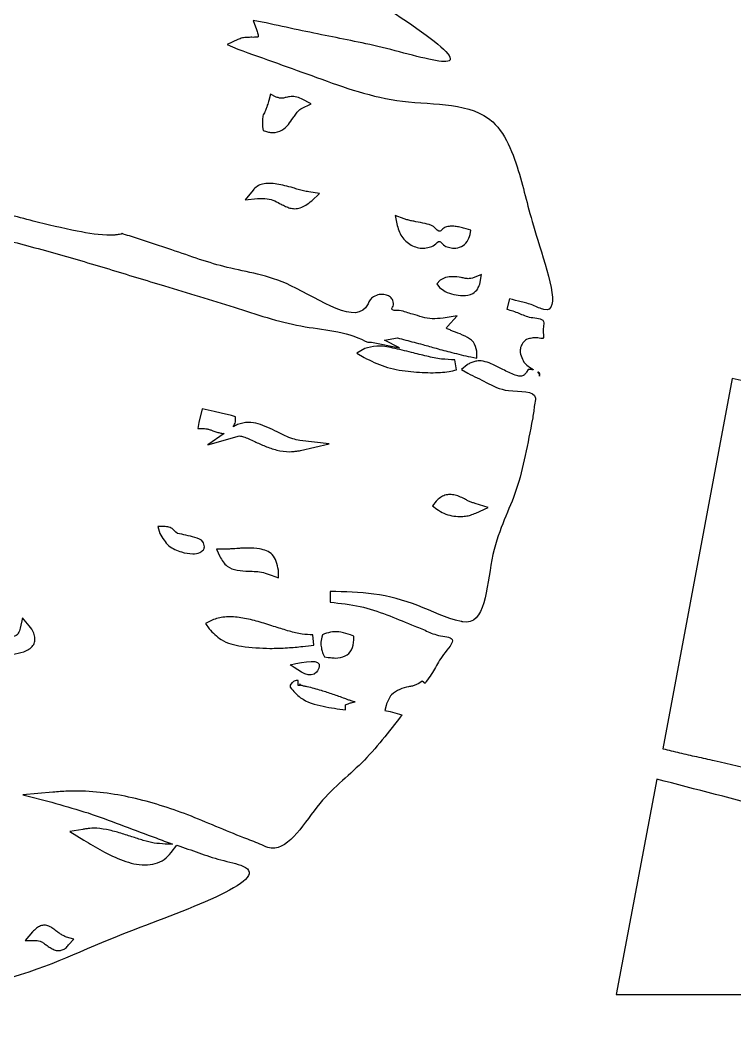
# Model space of a CAD drawing. Header units: inches. Extents: x 0.01 to 3.99, y 0.01 to 4.99.
# Drawn here: x 1.5963 to 1.8025, y 1.1398 to 1.4304 of the extents above; entities that cross this region are included whole.
import ezdxf

# ---------------------------------------------------------------- set-up
doc = ezdxf.new("R2010")
doc.units = ezdxf.units.IN
doc.layers.add('Logo', color=7, linetype='CONTINUOUS')

msp = doc.modelspace()

# ---------------------------------------------------------------- linework, layer by layer
at = {"layer": 'Logo', "color": 7}
for points in [[(1.66606, 1.429823), (1.663456, 1.430311), (1.664433, 1.427708)], [(1.659063, 1.424779), (1.655971, 1.423314), (1.659063, 1.422013)], [(1.670128, 1.408182), (1.6685, 1.408995), (1.668012, 1.407205)], [(1.67745, 1.404927), (1.680216, 1.406229), (1.67745, 1.407694)], [(1.666222, 1.399558), (1.666385, 1.398581), (1.667361, 1.398256)], [(1.663456, 1.381334), (1.661178, 1.378567)], [(1.680379, 1.378242), (1.682657, 1.380357), (1.679565, 1.380845)], [(1.661178, 1.378567), (1.664758, 1.378893)], [(1.704461, 1.374011), (1.704949, 1.371571)], [(1.707064, 1.373035), (1.704461, 1.374011)], [(1.626032, 1.368642), (1.625706, 1.368805), (1.625381, 1.368642)], [(1.726102, 1.368479), (1.726265, 1.369781), (1.724963, 1.370106)], [(1.717478, 1.355299), (1.716502, 1.354323), (1.717315, 1.353184)], [(1.729356, 1.356926), (1.726753, 1.35595)], [(1.728868, 1.35416), (1.729356, 1.356926)], [(1.700393, 1.351231), (1.699905, 1.351231)], [(1.737492, 1.349929), (1.736678, 1.347001)], [(1.719593, 1.341956), (1.722359, 1.345048), (1.718291, 1.344397)], [(1.697464, 1.3374), (1.697627, 1.3374), (1.705762, 1.335773), (1.701369, 1.338051), (1.705111, 1.338702)], [(1.742862, 1.338377), (1.742373, 1.338214)], [(1.695674, 1.335611), (1.693396, 1.334309), (1.695511, 1.333007)], [(1.728054, 1.332844), (1.728054, 1.334797)], [(1.722197, 1.329427), (1.721708, 1.332356)], [(1.725288, 1.330892), (1.723661, 1.32959), (1.725451, 1.328451)], [(1.726265, 1.33317), (1.728054, 1.332844)], [(1.743675, 1.32959), (1.742862, 1.32959), (1.742373, 1.328776)], [(1.801765, 1.326987), (1.781751, 1.220082)], [(1.652229, 1.317386), (1.648812, 1.3182), (1.647836, 1.314295), (1.64751, 1.312505), (1.649463, 1.312505)], [(1.658412, 1.314783), (1.658412, 1.315922), (1.657273, 1.316247)], [(1.744163, 1.315597), (1.743838, 1.313969)], [(1.655158, 1.31104), (1.650439, 1.307786), (1.659551, 1.31039)], [(1.677124, 1.306159), (1.685423, 1.308112), (1.676962, 1.309088)], [(1.716339, 1.291515), (1.7152, 1.290213), (1.716502, 1.289237)], [(1.727729, 1.288098), (1.731309, 1.289725), (1.727566, 1.290864)], [(1.638073, 1.284192), (1.635957, 1.284192), (1.636608, 1.28224)], [(1.641652, 1.28224), (1.641164, 1.282565)], [(1.655809, 1.277684), (1.65288, 1.277684), (1.653856, 1.275568)], [(1.668663, 1.270199), (1.670778, 1.269385), (1.670778, 1.271663)], [(1.685748, 1.26548), (1.685748, 1.262388)], [(1.598858, 1.255554), (1.596906, 1.257832), (1.596255, 1.254904)], [(1.651253, 1.257019), (1.649788, 1.256205), (1.650764, 1.254741)], [(1.68103, 1.250022), (1.680704, 1.252951)], [(1.684121, 1.253276), (1.68347, 1.252951), (1.683308, 1.2523)], [(1.692582, 1.251487), (1.692582, 1.252626), (1.691606, 1.252951)], [(1.683633, 1.247581), (1.684121, 1.246605), (1.685097, 1.246442)], [(1.674684, 1.23912), (1.674196, 1.238469), (1.674196, 1.237818)], [(1.677124, 1.238307), (1.676474, 1.238307), (1.676474, 1.239771)], [(1.713085, 1.238957), (1.712271, 1.239608), (1.711295, 1.238957)], [(1.690142, 1.23131), (1.690142, 1.232774)], [(1.701857, 1.232612), (1.701532, 1.231147), (1.702996, 1.230822), (1.706413, 1.229845)], [(1.779961, 1.211296), (1.768245, 1.149138), (1.831867, 1.149138), (1.832518, 1.151742), (1.834145, 1.151091)], [(1.605692, 1.207553), (1.597068, 1.20674), (1.605367, 1.204624)], [(1.614316, 1.196814), (1.610574, 1.196163), (1.614642, 1.193722)], [(1.640188, 1.192583), (1.638073, 1.192583)], [(1.639863, 1.190143), (1.64149, 1.192258)], [(1.599834, 1.1672), (1.597719, 1.164759)], [(1.610248, 1.163457), (1.611713, 1.165085), (1.609597, 1.165735)], [(1.597719, 1.164759), (1.601136, 1.164759)]]:
    msp.add_lwpolyline(points, dxfattribs=at)
for points in [[(1.666222, 1.399558)], [(1.737492, 1.349929)], [(1.714712, 1.328614)], [(1.746116, 1.328614), (1.746116, 1.328614)], [(1.657761, 1.312993)], [(1.720244, 1.293467)], [(1.649463, 1.278335)], [(1.662155, 1.278009)], [(1.598858, 1.255554)], [(1.684121, 1.253276)], [(1.668338, 1.249046)], [(1.674196, 1.244327)], [(1.689979, 1.234564), (1.689979, 1.234564)], [(1.692908, 1.233588)]]:
    msp.add_lwpolyline(points, close=True, dxfattribs=at)
for points, knots in [([(1.386514, 1.530544), (1.386463, 1.530638), (1.386369, 1.53081), (1.386201, 1.531021), (1.384754, 1.532422), (1.392302, 1.529904), (1.395461, 1.52908), (1.399418, 1.527447), (1.40216, 1.526303), (1.404224, 1.525473), (1.41172, 1.522688), (1.42549, 1.518991), (1.445567, 1.514572), (1.465411, 1.510871), (1.484082, 1.507426), (1.500776, 1.503869), (1.51669, 1.499821), (1.532744, 1.492734), (1.552984, 1.487261), (1.587397, 1.47896), (1.636255, 1.465623), (1.67241, 1.45349), (1.736041, 1.41252), (1.700422, 1.4229), (1.684468, 1.425839), (1.67226, 1.428481), (1.66606, 1.429823)], [0, 0, 0, 0, 0.000321, 0.000583, 0.000818, 0.006044, 0.010877, 0.015603, 0.01773, 0.019923, 0.022252, 0.041737, 0.062576, 0.083949, 0.102283, 0.119526, 0.135178, 0.151411, 0.172055, 0.197747, 0.25909, 0.311328, 0.355727, 0.373283, 0.391342, 0.409982, 0.409982, 0.409982, 0.409982]), ([(1.664433, 1.427708), (1.664593, 1.427283), (1.664834, 1.426647), (1.664934, 1.42596), (1.664951, 1.425488), (1.664385, 1.42548), (1.663854, 1.425422), (1.662912, 1.425434), (1.661777, 1.425422), (1.66038, 1.425301), (1.659505, 1.424954), (1.659063, 1.424779)], [0, 0, 0, 0, 0.001338, 0.002001, 0.002189, 0.002597, 0.003279, 0.003996, 0.00534, 0.006731, 0.008151, 0.008151, 0.008151, 0.008151]), ([(1.659063, 1.422013), (1.666689, 1.419293), (1.682427, 1.413681), (1.705782, 1.405096), (1.733492, 1.407252), (1.74135, 1.383358), (1.744148, 1.370112), (1.753426, 1.343464), (1.744122, 1.348274), (1.740875, 1.34909), (1.738623, 1.349649), (1.737492, 1.349929)], [0, 0, 0, 0, 0.024173, 0.049884, 0.076574, 0.094591, 0.113261, 0.133393, 0.136892, 0.140332, 0.143803, 0.143803, 0.143803, 0.143803]), ([(1.668012, 1.407205), (1.667873, 1.406746), (1.667637, 1.405968), (1.667282, 1.405003), (1.666987, 1.40404), (1.66631, 1.403077), (1.666122, 1.401418), (1.666185, 1.400252), (1.666222, 1.399558)], [0, 0, 0, 0, 0.001441, 0.002436, 0.003088, 0.004454, 0.00588, 0.007971, 0.007971, 0.007971, 0.007971]), ([(1.67745, 1.407694), (1.676847, 1.407936), (1.67575, 1.408378), (1.674102, 1.408358), (1.673009, 1.408107), (1.672322, 1.407896), (1.671936, 1.407859), (1.671551, 1.40785), (1.671132, 1.40789), (1.670652, 1.408039), (1.670315, 1.408131), (1.670128, 1.408182)], [0, 0, 0, 0, 0.001931, 0.003516, 0.004841, 0.005295, 0.005665, 0.005997, 0.006451, 0.006919, 0.007501, 0.007501, 0.007501, 0.007501]), ([(1.667361, 1.398256), (1.667564, 1.398203), (1.667955, 1.3981), (1.668549, 1.397962), (1.669857, 1.397865), (1.67184, 1.398409), (1.673719, 1.400163), (1.674818, 1.401907), (1.675763, 1.403241), (1.676485, 1.404268), (1.67714, 1.404716), (1.67745, 1.404927)], [0, 0, 0, 0, 0.000629, 0.001214, 0.001824, 0.004555, 0.007049, 0.009367, 0.010726, 0.011969, 0.013087, 0.013087, 0.013087, 0.013087]), ([(1.625381, 1.368642), (1.625092, 1.368587), (1.624481, 1.36847), (1.623504, 1.368346), (1.619549, 1.368206), (1.611615, 1.369589), (1.599367, 1.37249), (1.58478, 1.376514), (1.568908, 1.380741), (1.55293, 1.384741), (1.542326, 1.386077), (1.537352, 1.386703)], [0, 0, 0, 0, 0.000882, 0.001866, 0.002951, 0.012741, 0.025798, 0.0408, 0.058096, 0.075104, 0.090133, 0.090133, 0.090133, 0.090133]), ([(1.679565, 1.380845), (1.679061, 1.380923), (1.678031, 1.38108), (1.676515, 1.381491), (1.674734, 1.382097), (1.672669, 1.382606), (1.670404, 1.383131), (1.668248, 1.383355), (1.666299, 1.383167), (1.664597, 1.382543), (1.663828, 1.381728), (1.663456, 1.381334)], [0, 0, 0, 0, 0.001529, 0.003123, 0.004704, 0.007171, 0.009499, 0.011678, 0.013636, 0.01535, 0.016958, 0.016958, 0.016958, 0.016958]), ([(1.664758, 1.378893), (1.665704, 1.378933), (1.667409, 1.379004), (1.669722, 1.378286), (1.671395, 1.377357), (1.672832, 1.376632), (1.674117, 1.376101), (1.675573, 1.375882), (1.677167, 1.376166), (1.67881, 1.37701), (1.679826, 1.377808), (1.680379, 1.378242)], [0, 0, 0, 0, 0.002821, 0.005083, 0.007147, 0.008559, 0.009914, 0.011301, 0.012914, 0.014682, 0.016787, 0.016787, 0.016787, 0.016787]), ([(1.53247, 1.372384), (1.533921, 1.372879), (1.536974, 1.373921), (1.542027, 1.37466), (1.550134, 1.375024), (1.561381, 1.373912), (1.575286, 1.371162), (1.590083, 1.367499), (1.605603, 1.363381), (1.621795, 1.358615), (1.639229, 1.353223), (1.657744, 1.347813), (1.676648, 1.341215), (1.690373, 1.340739), (1.696317, 1.337464), (1.696884, 1.3374), (1.697263, 1.3374), (1.697464, 1.3374)], [0, 0, 0, 0, 0.004592, 0.00966, 0.015247, 0.028917, 0.043409, 0.057763, 0.074635, 0.09158, 0.108392, 0.129385, 0.149422, 0.168495, 0.169039, 0.169576, 0.170179, 0.170179, 0.170179, 0.170179]), ([(1.704949, 1.371571), (1.705317, 1.3703), (1.706032, 1.367837), (1.708948, 1.365245), (1.711958, 1.364373), (1.714312, 1.364794), (1.715886, 1.365296), (1.717291, 1.367157), (1.718386, 1.365298), (1.719816, 1.364789), (1.721604, 1.364436), (1.723617, 1.364902), (1.725397, 1.366372), (1.725864, 1.367767), (1.726102, 1.368479)], [0, 0, 0, 0, 0.003898, 0.007558, 0.011176, 0.012888, 0.014582, 0.016373, 0.017888, 0.019429, 0.02101, 0.023268, 0.025393, 0.027608, 0.027608, 0.027608, 0.027608]), ([(1.724963, 1.370106), (1.724479, 1.370258), (1.723534, 1.370554), (1.722118, 1.370835), (1.720706, 1.370975), (1.719376, 1.370789), (1.718227, 1.370353), (1.717216, 1.368745), (1.715497, 1.371326), (1.713069, 1.371576), (1.710948, 1.372181), (1.709259, 1.372402), (1.708122, 1.372697), (1.707407, 1.372926), (1.707064, 1.373035)], [0, 0, 0, 0, 0.00152, 0.00297, 0.004324, 0.00576, 0.006943, 0.008013, 0.010382, 0.012959, 0.01563, 0.016895, 0.018069, 0.019148, 0.019148, 0.019148, 0.019148]), ([(1.699905, 1.351231), (1.699327, 1.351032), (1.698327, 1.350687), (1.697157, 1.349695), (1.694018, 1.341401), (1.673902, 1.356453), (1.6571, 1.358022), (1.643717, 1.362845), (1.635375, 1.365667), (1.630702, 1.367183), (1.627591, 1.368155), (1.626032, 1.368642)], [0, 0, 0, 0, 0.001822, 0.003158, 0.004451, 0.027307, 0.046489, 0.06322, 0.068156, 0.073034, 0.077937, 0.077937, 0.077937, 0.077937]), ([(1.717315, 1.353184), (1.717826, 1.352786), (1.719044, 1.35184), (1.721401, 1.351205), (1.724075, 1.350754), (1.726666, 1.351163), (1.728304, 1.352656), (1.728703, 1.353719), (1.728868, 1.35416)], [0, 0, 0, 0, 0.001927, 0.00459, 0.007173, 0.010098, 0.012076, 0.013479, 0.013479, 0.013479, 0.013479]), ([(1.726753, 1.35595), (1.726461, 1.355876), (1.725788, 1.355707), (1.724674, 1.355827), (1.723116, 1.356248), (1.721213, 1.356321), (1.71908, 1.356277), (1.717984, 1.355608), (1.717478, 1.355299)], [0, 0, 0, 0, 0.000897, 0.002069, 0.003302, 0.005738, 0.007779, 0.009529, 0.009529, 0.009529, 0.009529]), ([(1.718291, 1.344397), (1.717243, 1.344269), (1.715243, 1.344026), (1.71226, 1.344597), (1.709875, 1.345481), (1.70753, 1.34603), (1.70595, 1.346795), (1.702921, 1.346436), (1.703949, 1.3478), (1.704015, 1.348625), (1.703837, 1.349586), (1.703141, 1.350507), (1.701892, 1.351147), (1.700926, 1.351201), (1.700393, 1.351231)], [0, 0, 0, 0, 0.003153, 0.006013, 0.008966, 0.010889, 0.012951, 0.015166, 0.016062, 0.016884, 0.017715, 0.018914, 0.020206, 0.021793, 0.021793, 0.021793, 0.021793]), ([(1.736678, 1.347001), (1.737864, 1.346632), (1.740262, 1.345886), (1.743309, 1.344301), (1.747653, 1.344463), (1.747213, 1.341703), (1.747122, 1.340325), (1.747525, 1.338067), (1.745559, 1.33881), (1.744238, 1.338715), (1.743316, 1.338488), (1.742862, 1.338377)], [0, 0, 0, 0, 0.003661, 0.007402, 0.011166, 0.012793, 0.014421, 0.016052, 0.017517, 0.018939, 0.020321, 0.020321, 0.020321, 0.020321]), ([(1.728054, 1.334797), (1.727821, 1.33576), (1.727345, 1.337721), (1.724597, 1.339268), (1.722496, 1.340139), (1.720756, 1.340693), (1.720101, 1.34116), (1.71922, 1.341281), (1.719289, 1.341566), (1.71939, 1.341737), (1.719512, 1.341869), (1.719593, 1.341956)], [0, 0, 0, 0, 0.002854, 0.005808, 0.008796, 0.009942, 0.011035, 0.011642, 0.011697, 0.011881, 0.012236, 0.012236, 0.012236, 0.012236]), ([(1.705111, 1.338702), (1.705913, 1.338486), (1.707517, 1.338054), (1.709952, 1.337381), (1.712887, 1.33665), (1.716494, 1.335602), (1.72109, 1.334349), (1.724439, 1.333586), (1.726265, 1.33317)], [0, 0, 0, 0, 0.002491, 0.004982, 0.007578, 0.011564, 0.016251, 0.021867, 0.021867, 0.021867, 0.021867]), ([(1.742373, 1.338214), (1.741983, 1.337905), (1.741212, 1.337296), (1.740605, 1.335922), (1.740466, 1.334281), (1.741253, 1.332387), (1.741847, 1.330973), (1.744902, 1.329266), (1.743989, 1.329462), (1.743846, 1.329557), (1.743731, 1.329579), (1.743675, 1.32959)], [0, 0, 0, 0, 0.001475, 0.002907, 0.004351, 0.006366, 0.008533, 0.010713, 0.010881, 0.011061, 0.011229, 0.011229, 0.011229, 0.011229]), ([(1.721708, 1.332356), (1.720417, 1.332394), (1.717677, 1.332474), (1.71351, 1.333367), (1.708846, 1.334571), (1.704093, 1.335704), (1.699492, 1.336622), (1.696825, 1.335915), (1.695674, 1.335611)], [0, 0, 0, 0, 0.003869, 0.008205, 0.012743, 0.018308, 0.022963, 0.026495, 0.026495, 0.026495, 0.026495]), ([(1.695511, 1.333007), (1.697464, 1.332055), (1.701489, 1.330092), (1.708084, 1.328887), (1.712545, 1.328703), (1.714712, 1.328614)], [0, 0, 0, 0, 0.006491, 0.013383, 0.019893, 0.019893, 0.019893, 0.019893]), ([(1.742373, 1.328776), (1.742189, 1.328516), (1.741877, 1.328074), (1.741221, 1.327673), (1.740276, 1.327592), (1.738959, 1.327923), (1.737294, 1.328647), (1.735396, 1.329679), (1.733298, 1.330737), (1.731063, 1.331716), (1.729057, 1.332121), (1.727463, 1.331929), (1.726307, 1.331517), (1.725625, 1.331099), (1.725288, 1.330892)], [0, 0, 0, 0, 0.00095, 0.001611, 0.002225, 0.003741, 0.005627, 0.00767, 0.010217, 0.012675, 0.014984, 0.016241, 0.017449, 0.018634, 0.018634, 0.018634, 0.018634]), ([(1.714712, 1.328614), (1.715648, 1.328634), (1.71743, 1.328672), (1.719936, 1.32894), (1.72148, 1.329273), (1.722197, 1.329427)], [0, 0, 0, 0, 0.00281, 0.005345, 0.007545, 0.007545, 0.007545, 0.007545]), ([(1.725451, 1.328451), (1.727251, 1.327577), (1.731156, 1.32568), (1.736603, 1.322642), (1.745858, 1.323688), (1.744622, 1.319355), (1.744471, 1.317503), (1.744266, 1.316236), (1.744163, 1.315597)], [0, 0, 0, 0, 0.005892, 0.012782, 0.020856, 0.022787, 0.024678, 0.026609, 0.026609, 0.026609, 0.026609]), ([(1.746116, 1.328614), (1.74615, 1.328502), (1.746217, 1.32828), (1.746144, 1.32801), (1.74612, 1.327436), (1.746057, 1.328112), (1.745995, 1.328358), (1.745459, 1.32884), (1.745811, 1.328736), (1.745942, 1.328649), (1.746059, 1.328625), (1.746116, 1.328614)], [0, 0, 0, 0, 0.000333, 0.000661, 0.000988, 0.00136, 0.001795, 0.002252, 0.00242, 0.002601, 0.002769, 0.002769, 0.002769, 0.002769]), ([(1.833169, 1.313644), (1.833335, 1.313766), (1.833688, 1.314025), (1.834208, 1.314487), (1.83519, 1.315242), (1.836491, 1.31642), (1.838182, 1.317681), (1.84506, 1.318673), (1.823872, 1.32064), (1.815376, 1.323623), (1.806298, 1.325866), (1.801765, 1.326987)], [0, 0, 0, 0, 0.00062, 0.001312, 0.002084, 0.004338, 0.006539, 0.008537, 0.021767, 0.034969, 0.048134, 0.048134, 0.048134, 0.048134]), ([(1.657273, 1.316247), (1.656691, 1.316365), (1.655548, 1.316595), (1.653879, 1.317026), (1.652774, 1.317267), (1.652229, 1.317386)], [0, 0, 0, 0, 0.00178, 0.003498, 0.005172, 0.005172, 0.005172, 0.005172]), ([(1.657761, 1.312993), (1.657839, 1.313161), (1.658005, 1.31352), (1.658336, 1.31408), (1.658386, 1.314538), (1.658412, 1.314783)], [0, 0, 0, 0, 0.000555, 0.001191, 0.001921, 0.001921, 0.001921, 0.001921]), ([(1.676962, 1.309088), (1.676271, 1.309213), (1.674802, 1.30948), (1.672662, 1.310433), (1.670298, 1.311614), (1.667728, 1.312841), (1.665008, 1.313932), (1.662516, 1.314438), (1.660529, 1.314093), (1.659013, 1.313739), (1.658168, 1.313236), (1.657761, 1.312993)], [0, 0, 0, 0, 0.002098, 0.004464, 0.006984, 0.010039, 0.012995, 0.015794, 0.017491, 0.019012, 0.020424, 0.020424, 0.020424, 0.020424]), ([(1.743838, 1.313969), (1.742514, 1.306895), (1.739906, 1.292952), (1.731133, 1.277951), (1.730495, 1.255395), (1.723816, 1.256727), (1.723669, 1.256823), (1.719162, 1.257689), (1.711251, 1.261837), (1.698558, 1.26522), (1.689969, 1.265394), (1.685748, 1.26548)], [0, 0, 0, 0, 0.020803, 0.041002, 0.060829, 0.060997, 0.061178, 0.061346, 0.074647, 0.087719, 0.100349, 0.100349, 0.100349, 0.100349]), ([(1.649463, 1.312505), (1.649711, 1.31248), (1.650253, 1.312426), (1.651066, 1.312177), (1.651986, 1.311805), (1.653025, 1.311515), (1.654089, 1.311144), (1.654814, 1.311074), (1.655158, 1.31104)], [0, 0, 0, 0, 0.000748, 0.001631, 0.002536, 0.003724, 0.004866, 0.0059, 0.0059, 0.0059, 0.0059]), ([(1.659551, 1.31039), (1.659947, 1.310324), (1.660877, 1.31017), (1.66231, 1.309504), (1.664363, 1.30858), (1.666987, 1.307328), (1.670331, 1.306176), (1.673118, 1.305774), (1.675066, 1.305871), (1.676097, 1.305994), (1.676785, 1.306104), (1.677124, 1.306159)], [0, 0, 0, 0, 0.0012, 0.002817, 0.004705, 0.007968, 0.011525, 0.01529, 0.01631, 0.017372, 0.018402, 0.018402, 0.018402, 0.018402]), ([(1.720244, 1.293467), (1.719767, 1.293425), (1.718803, 1.29334), (1.717436, 1.29263), (1.716717, 1.291899), (1.716339, 1.291515)], [0, 0, 0, 0, 0.001427, 0.002882, 0.004495, 0.004495, 0.004495, 0.004495]), ([(1.727566, 1.290864), (1.727242, 1.290972), (1.726601, 1.291187), (1.725663, 1.291537), (1.724601, 1.292112), (1.723362, 1.292766), (1.721839, 1.293342), (1.720775, 1.293425), (1.720244, 1.293467)], [0, 0, 0, 0, 0.001025, 0.002029, 0.002997, 0.004643, 0.006239, 0.00783, 0.00783, 0.00783, 0.00783]), ([(1.716502, 1.289237), (1.717169, 1.288802), (1.718494, 1.287939), (1.720798, 1.287266), (1.722903, 1.28707), (1.724743, 1.287191), (1.726281, 1.287514), (1.727244, 1.287902), (1.727729, 1.288098)], [0, 0, 0, 0, 0.002379, 0.00472, 0.007111, 0.008694, 0.010235, 0.011802, 0.011802, 0.011802, 0.011802]), ([(1.636608, 1.28224), (1.637358, 1.280939), (1.638796, 1.278444), (1.642546, 1.27681), (1.645637, 1.27627), (1.647906, 1.276486), (1.64914, 1.277368), (1.64937, 1.278056), (1.649463, 1.278335)], [0, 0, 0, 0, 0.00439, 0.008422, 0.011703, 0.013814, 0.015087, 0.015954, 0.015954, 0.015954, 0.015954]), ([(1.641164, 1.282565), (1.640968, 1.282812), (1.64053, 1.283365), (1.639489, 1.284064), (1.638583, 1.284146), (1.638073, 1.284192)], [0, 0, 0, 0, 0.000944, 0.002116, 0.00363, 0.00363, 0.00363, 0.00363]), ([(1.649463, 1.278335), (1.649363, 1.278872), (1.649093, 1.280323), (1.645734, 1.281432), (1.643277, 1.281918), (1.641652, 1.28224)], [0, 0, 0, 0, 0.001555, 0.004193, 0.00935, 0.00935, 0.00935, 0.00935]), ([(1.662155, 1.278009), (1.661775, 1.278008), (1.661016, 1.278006), (1.659873, 1.277986), (1.658783, 1.277823), (1.657723, 1.277822), (1.65675, 1.277717), (1.65611, 1.277694), (1.655809, 1.277684)], [0, 0, 0, 0, 0.001139, 0.002279, 0.003424, 0.004437, 0.005452, 0.006357, 0.006357, 0.006357, 0.006357]), ([(1.670778, 1.271663), (1.670432, 1.273351), (1.669795, 1.276456), (1.66558, 1.277929), (1.663203, 1.277985), (1.662155, 1.278009)], [0, 0, 0, 0, 0.004802, 0.008835, 0.01202, 0.01202, 0.01202, 0.01202]), ([(1.653856, 1.275568), (1.654472, 1.274515), (1.655632, 1.272529), (1.658973, 1.271497), (1.661775, 1.271326), (1.664298, 1.271306), (1.666507, 1.270992), (1.667927, 1.27047), (1.668663, 1.270199)], [0, 0, 0, 0, 0.003528, 0.006652, 0.009902, 0.012025, 0.014208, 0.016554, 0.016554, 0.016554, 0.016554]), ([(1.685748, 1.262388), (1.688649, 1.262076), (1.694215, 1.261478), (1.702013, 1.2589), (1.708053, 1.256295), (1.713175, 1.254315), (1.716519, 1.252593), (1.722867, 1.252261), (1.717856, 1.247059), (1.716062, 1.243106), (1.714079, 1.240343), (1.713085, 1.238957)], [0, 0, 0, 0, 0.008732, 0.016757, 0.024441, 0.028663, 0.032831, 0.036908, 0.041895, 0.046844, 0.051818, 0.051818, 0.051818, 0.051818]), ([(1.576566, 1.255392), (1.57724, 1.253671), (1.578738, 1.249843), (1.585194, 1.247894), (1.590471, 1.247099), (1.594929, 1.247414), (1.598, 1.248148), (1.600361, 1.249869), (1.600599, 1.251955), (1.600223, 1.253783), (1.599365, 1.254897), (1.598858, 1.255554)], [0, 0, 0, 0, 0.005295, 0.011774, 0.018498, 0.021611, 0.02503, 0.028079, 0.029402, 0.031106, 0.033559, 0.033559, 0.033559, 0.033559]), ([(1.596255, 1.254904), (1.59614, 1.254375), (1.595943, 1.253471), (1.594936, 1.252557), (1.593438, 1.252379), (1.591526, 1.25278), (1.589168, 1.253606), (1.586446, 1.254651), (1.583589, 1.255799), (1.580679, 1.256832), (1.578755, 1.256849), (1.577868, 1.256856)], [0, 0, 0, 0, 0.00159, 0.002717, 0.003802, 0.005973, 0.008536, 0.011296, 0.014712, 0.017805, 0.020449, 0.020449, 0.020449, 0.020449]), ([(1.680704, 1.252951), (1.679663, 1.252993), (1.67737, 1.253085), (1.673801, 1.254041), (1.669793, 1.255263), (1.665544, 1.256687), (1.661162, 1.257796), (1.657537, 1.258236), (1.654818, 1.25809), (1.652937, 1.257748), (1.651808, 1.257259), (1.651253, 1.257019)], [0, 0, 0, 0, 0.003118, 0.006866, 0.011022, 0.015705, 0.020301, 0.024572, 0.026588, 0.028456, 0.030267, 0.030267, 0.030267, 0.030267]), ([(1.650764, 1.254741), (1.651863, 1.253583), (1.654407, 1.2509), (1.660861, 1.249346), (1.665625, 1.249155), (1.668338, 1.249046)], [0, 0, 0, 0, 0.004707, 0.010903, 0.019101, 0.019101, 0.019101, 0.019101]), ([(1.691606, 1.252951), (1.690694, 1.253253), (1.688994, 1.253817), (1.686392, 1.253949), (1.684858, 1.253494), (1.684121, 1.253276)], [0, 0, 0, 0, 0.002878, 0.005362, 0.007654, 0.007654, 0.007654, 0.007654]), ([(1.668338, 1.249046), (1.670026, 1.249085), (1.673191, 1.249157), (1.677421, 1.249559), (1.679958, 1.249885), (1.68103, 1.250022)], [0, 0, 0, 0, 0.005065, 0.009495, 0.012737, 0.012737, 0.012737, 0.012737]), ([(1.683308, 1.2523), (1.683167, 1.251665), (1.682914, 1.250514), (1.683211, 1.248911), (1.683501, 1.247998), (1.683633, 1.247581)], [0, 0, 0, 0, 0.00193, 0.003496, 0.00481, 0.00481, 0.00481, 0.00481]), ([(1.685097, 1.246442), (1.685329, 1.246432), (1.685804, 1.246409), (1.686506, 1.246315), (1.687955, 1.246223), (1.690076, 1.246533), (1.692245, 1.248627), (1.692464, 1.250482), (1.692582, 1.251487)], [0, 0, 0, 0, 0.000694, 0.001428, 0.002122, 0.005057, 0.007558, 0.010512, 0.010512, 0.010512, 0.010512]), ([(1.674196, 1.244327), (1.677118, 1.242274), (1.68072, 1.239744), (1.684013, 1.246335), (1.678623, 1.245233), (1.674196, 1.244327)], [0, 0, 0, 0, 0.007862, 0.00969, 0.018096, 0.018096, 0.018096, 0.018096]), ([(1.676474, 1.239771), (1.676295, 1.23977), (1.675905, 1.239767), (1.675255, 1.239602), (1.674888, 1.239292), (1.674684, 1.23912)], [0, 0, 0, 0, 0.000537, 0.001169, 0.001959, 0.001959, 0.001959, 0.001959]), ([(1.692908, 1.233588), (1.692546, 1.233694), (1.691854, 1.233898), (1.690876, 1.234219), (1.689134, 1.234895), (1.686571, 1.235767), (1.682959, 1.236981), (1.680271, 1.23772), (1.678554, 1.238097), (1.678062, 1.238187), (1.67764, 1.238262), (1.677317, 1.238485), (1.677076, 1.238531), (1.676948, 1.238872), (1.676974, 1.238647), (1.676997, 1.238499), (1.67708, 1.238373), (1.677124, 1.238307)], [0, 0, 0, 0, 0.001133, 0.002162, 0.003088, 0.006737, 0.010281, 0.014519, 0.015093, 0.015552, 0.01602, 0.016373, 0.016664, 0.016853, 0.016944, 0.017147, 0.017377, 0.017377, 0.017377, 0.017377]), ([(1.711295, 1.238957), (1.711009, 1.238805), (1.710421, 1.238489), (1.709432, 1.238164), (1.707846, 1.237913), (1.705745, 1.237288), (1.70301, 1.235757), (1.702266, 1.233726), (1.701857, 1.232612)], [0, 0, 0, 0, 0.00097, 0.001999, 0.003106, 0.005776, 0.008605, 0.012044, 0.012044, 0.012044, 0.012044]), ([(1.674196, 1.237818), (1.675126, 1.236735), (1.677595, 1.23386), (1.683579, 1.232217), (1.688003, 1.231605), (1.690142, 1.23131)], [0, 0, 0, 0, 0.004219, 0.011196, 0.017727, 0.017727, 0.017727, 0.017727]), ([(1.690142, 1.232774), (1.690462, 1.232915), (1.691077, 1.233185), (1.692017, 1.233414), (1.69262, 1.233532), (1.692908, 1.233588)], [0, 0, 0, 0, 0.001046, 0.002013, 0.002892, 0.002892, 0.002892, 0.002892]), ([(1.706413, 1.229845), (1.702661, 1.22496), (1.695128, 1.215153), (1.681722, 1.205456), (1.672641, 1.188885), (1.665409, 1.192625), (1.663147, 1.193514), (1.656131, 1.196118), (1.644995, 1.201231), (1.628751, 1.206384), (1.616879, 1.208), (1.609921, 1.207844), (1.607806, 1.207716), (1.606397, 1.207607), (1.605692, 1.207553)], [0, 0, 0, 0, 0.018039, 0.036214, 0.05458, 0.057056, 0.059518, 0.061954, 0.07945, 0.096284, 0.112923, 0.115039, 0.117158, 0.119279, 0.119279, 0.119279, 0.119279]), ([(1.781751, 1.220082), (1.783343, 1.219701), (1.786574, 1.218927), (1.791508, 1.217781), (1.803691, 1.215106), (1.823482, 1.210233), (1.851216, 1.203344), (1.869885, 1.197613), (1.87938, 1.194699)], [0, 0, 0, 0, 0.004913, 0.009967, 0.015197, 0.04233, 0.071112, 0.100904, 0.100904, 0.100904, 0.100904]), ([(1.885889, 1.181031), (1.873609, 1.184921), (1.849717, 1.19249), (1.814352, 1.202428), (1.791259, 1.208382), (1.779961, 1.211296)], [0, 0, 0, 0, 0.03864, 0.075183, 0.110186, 0.110186, 0.110186, 0.110186]), ([(1.605367, 1.204624), (1.608483, 1.203765), (1.614773, 1.202032), (1.623987, 1.198675), (1.630879, 1.196039), (1.635493, 1.194335), (1.637807, 1.193417), (1.639388, 1.192863), (1.640188, 1.192583)], [0, 0, 0, 0, 0.009694, 0.019566, 0.029397, 0.031836, 0.034322, 0.036863, 0.036863, 0.036863, 0.036863]), ([(1.638073, 1.192583), (1.637033, 1.192649), (1.634904, 1.192782), (1.631711, 1.193635), (1.628374, 1.194735), (1.624851, 1.195872), (1.621184, 1.196838), (1.61832, 1.197196), (1.616374, 1.197102), (1.615344, 1.196979), (1.614655, 1.196869), (1.614316, 1.196814)], [0, 0, 0, 0, 0.003118, 0.006385, 0.009869, 0.013671, 0.017485, 0.02124, 0.02226, 0.023321, 0.024352, 0.024352, 0.024352, 0.024352]), ([(1.64149, 1.192258), (1.643625, 1.191515), (1.647878, 1.190035), (1.653867, 1.187931), (1.674347, 1.183816), (1.612827, 1.163), (1.602143, 1.153971), (1.529897, 1.1397), (1.544844, 1.143446), (1.5455, 1.143642), (1.545923, 1.143834), (1.546138, 1.143932)], [0, 0, 0, 0, 0.00672, 0.013383, 0.019974, 0.059622, 0.101144, 0.144998, 0.14567, 0.146353, 0.14706, 0.14706, 0.14706, 0.14706]), ([(1.614642, 1.193722), (1.616375, 1.192668), (1.620028, 1.190447), (1.625767, 1.187637), (1.631113, 1.186319), (1.635199, 1.186784), (1.637954, 1.187974), (1.639222, 1.189415), (1.639863, 1.190143)], [0, 0, 0, 0, 0.006084, 0.012819, 0.019161, 0.022217, 0.025037, 0.027914, 0.027914, 0.027914, 0.027914]), ([(1.609597, 1.165735), (1.609269, 1.165867), (1.608603, 1.166134), (1.607688, 1.166706), (1.60675, 1.167426), (1.605746, 1.168189), (1.604608, 1.168945), (1.603316, 1.169244), (1.602038, 1.168982), (1.600861, 1.16828), (1.600197, 1.167581), (1.599834, 1.1672)], [0, 0, 0, 0, 0.001058, 0.00215, 0.003223, 0.004606, 0.005938, 0.007294, 0.008453, 0.009765, 0.011338, 0.011338, 0.011338, 0.011338]), ([(1.601136, 1.164759), (1.601427, 1.164711), (1.602054, 1.164608), (1.602911, 1.16409), (1.60382, 1.163385), (1.604854, 1.162666), (1.606024, 1.162016), (1.607259, 1.16176), (1.608427, 1.161939), (1.609475, 1.162504), (1.609979, 1.163126), (1.610248, 1.163457)], [0, 0, 0, 0, 0.000877, 0.001891, 0.002952, 0.004339, 0.005665, 0.006942, 0.00804, 0.009151, 0.010421, 0.010421, 0.010421, 0.010421])]:
    msp.add_open_spline(points, degree=3, knots=knots, dxfattribs=at)

doc.saveas('drawing.dxf')
